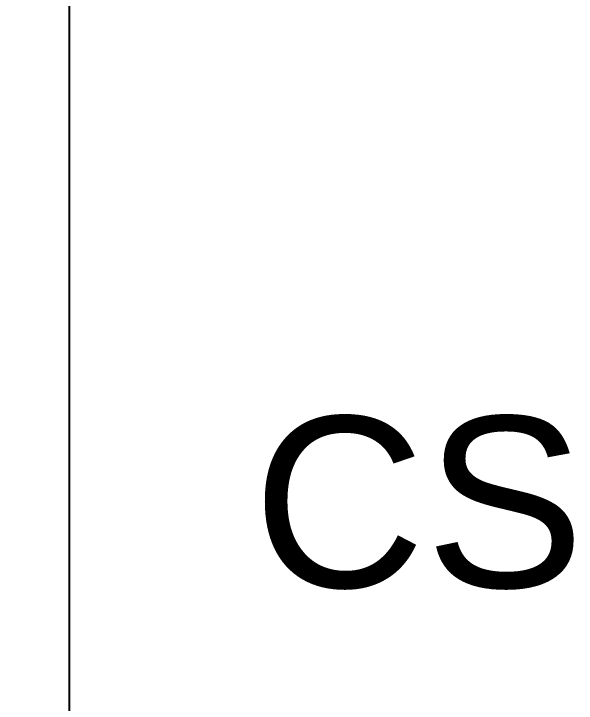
# Model space of a CAD drawing. Header units: inches. Extents: x -5.4 to 53.4, y -2.5 to 9.
# Drawn here: x -2.15 to -1.328, y 2.411 to 3.42 of the extents above; entities that cross this region are included whole.
import ezdxf

# ---------------------------------------------------------------- set-up
doc = ezdxf.new("R2010")
doc.units = ezdxf.units.IN
doc.header["$MEASUREMENT"] = 0
doc.layers.add('dimensions', color=3, linetype='Continuous')
doc.layers.add('Text', color=2, linetype='Continuous')
doc.styles.add('ARIAL', font='arial.ttf')
doc.dimstyles.new('Arial', dxfattribs={"dimtxt": 0.25, "dimasz": 0.25, "dimexe": 0.25, "dimexo": 0.25, "dimgap": 0.25, "dimtad": 0, "dimtih": 1, "dimtoh": 1, "dimdec": 4, "dimzin": 0, "dimdsep": 46, "dimlunit": 4, "dimtxsty": 'ARIAL', "dimcen": 0.09, "dimadec": 0, "dimazin": 0, "dimtfac": 1, "dimtdec": 4, "dimtofl": 0, "dimtmove": 0, "dimatfit": 3, "dimfxl": 0, "dimfrac": 2, "dimtolj": 1, "dimtzin": 0, "dimarcsym": 0})

# ---------------------------------------------------------------- blocks, each defined once
blk = doc.blocks.new('*D1')
at = {"layer": 'DEFPOINTS', "color": 0}
for p in [(20.179, 5.5006), (20.179, 2.0279), (-2.2014, 2.0179)]:
    blk.add_point(p, dxfattribs=at)
at = {"layer": 'dimensions', "color": 0, "lineweight": -2}
for p, q in [((-2.2014, 2.2679), (-2.2014, 5.7506)), ((20.179, 2.2779), (20.179, 5.7506)), ((-1.9514, 5.5006), (8.0223, 5.5006)), ((19.929, 5.5006), (9.9553, 5.5006))]:
    blk.add_line(p, q, dxfattribs=at)
at = {"layer": 'dimensions', "color": 0}
for points in [[(-1.9514, 5.5423), (-1.9514, 5.4589), (-2.2014, 5.5006)], [(19.929, 5.5423), (19.929, 5.4589), (20.179, 5.5006)]]:
    blk.add_solid(points, dxfattribs=at)
at = {"layer": 'dimensions', "color": 0, "insert": (8.9888, 5.5006), "char_height": 0.25, "attachment_point": 5, "style": 'ARIAL'}
blk.add_mtext('\\A1;1\'-10 3/8"\\P [568mm]', dxfattribs=at)
blk = doc.blocks.new('*D4')
at = {"layer": 'DEFPOINTS', "color": 0}
for p in [(0.1813, 4.4183), (0.1813, 2.0178), (-2.0687, 1.9903)]:
    blk.add_point(p, dxfattribs=at)
at = {"layer": 'dimensions', "color": 0, "lineweight": -2}
for p, q in [((-2.0687, 2.2403), (-2.0687, 4.6683)), ((0.1813, 2.2678), (0.1813, 4.6683)), ((-1.8187, 4.4183), (-1.8096, 4.4183)), ((-0.0687, 4.4183), (-0.0708, 4.4183))]:
    blk.add_line(p, q, dxfattribs=at)
at = {"layer": 'dimensions', "color": 0}
for points in [[(-1.8187, 4.46), (-1.8187, 4.3767), (-2.0687, 4.4183)], [(-0.0687, 4.46), (-0.0687, 4.3767), (0.1813, 4.4183)]]:
    blk.add_solid(points, dxfattribs=at)
at = {"layer": 'dimensions', "color": 0, "insert": (-0.9402, 4.4183), "char_height": 0.25, "attachment_point": 5, "style": 'ARIAL'}
blk.add_mtext('\\A1;2 1/4"\\P [57mm]', dxfattribs=at)

msp = doc.modelspace()

# ---------------------------------------------------------------- texts
at = {"layer": 'Text', "insert": (-0.63675, 2.67148), "char_height": 0.25, "attachment_point": 6, "style": 'ARIAL'}
msp.add_mtext('CSQF2', dxfattribs=at)

# ---------------------------------------------------------------- dimensions: what is measured, and where the dimension line sits
at = {"layer": 'dimensions'}
for base, p1, p2, picture, middle in [((20.17901, 5.50061), (-2.20138, 2.01795), (20.17901, 2.02795), '*D1', (8.98881, 5.50061)), ((0.18131, 4.41833), (-2.06869, 1.99035), (0.18131, 2.01785), '*D4', (-0.94019, 4.41833))]:
    dim = msp.add_linear_dim(base=base, p1=p1, p2=p2, dimstyle='Arial', override={"dimpost": '\\X'}, dxfattribs=at)
    dim.commit()
    dim.dimension.update_dxf_attribs({"geometry": picture, "text_midpoint": middle, "dimtype": 160})

doc.saveas('drawing.dxf')
